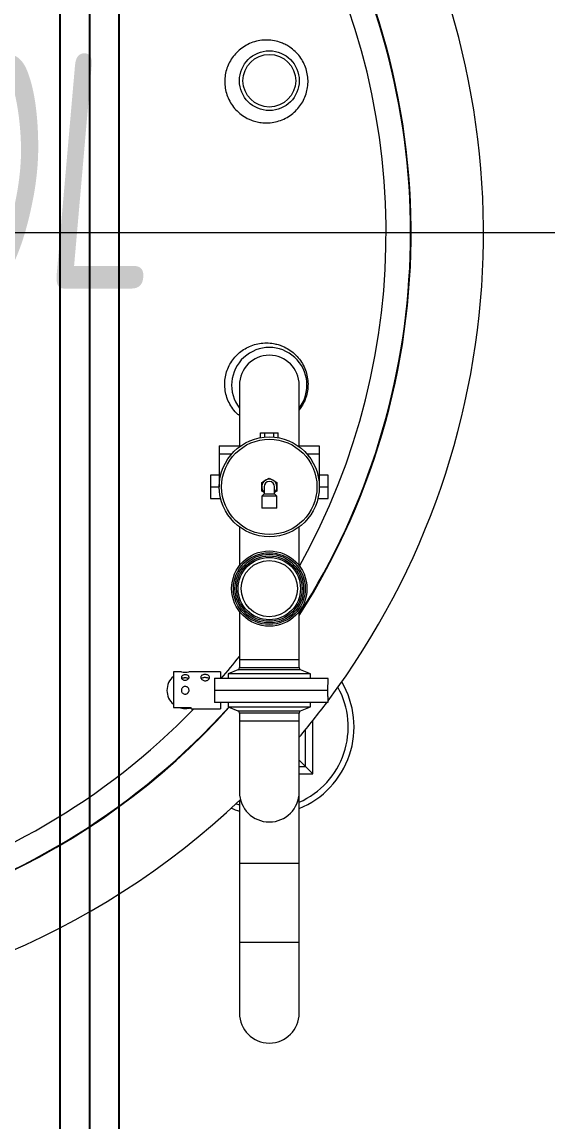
# Model space of a CAD drawing. Extents: x -681219 to -550379, y -242630 to -158199.
# Drawn here: x -641133 to -640680, y -224370 to -223435 of the extents above; entities that cross this region are included whole.
import ezdxf
from ezdxf.lldxf.tags import DXFTag

# ---------------------------------------------------------------- set-up
doc = ezdxf.new("R2010")
doc.units = 0
doc.header["$LTSCALE"] = 1000
doc.layers.get('0').update_dxf_attribs({"linetype": 'CONTINUOUS'})
doc.layers.add('DOTE_给水', color=5, linetype='CONTINUOUS')
doc.layers.add('PIPE-给水', color=3, linetype='CONTINUOUS')
doc.layers.add('famsun', color=7, linetype='CONTINUOUS', lineweight=0)
doc.layers.add('text1', color=7, linetype='CONTINUOUS', lineweight=0)
doc.styles.add('ISOCP', font='isocp.shx', dxfattribs={"bigfont": 'gbcbig.shx'})
tags = doc.linetypes.add('CENTER2', pattern=[28.575, 19.05, -3.175, 3.175, -3.175]).pattern_tags.tags
tags[10:11] = [DXFTag(74, 4), DXFTag(75, 0), DXFTag(340, '0'), DXFTag(46, 0.0), DXFTag(50, 0.0), DXFTag(44, 0.0), DXFTag(45, 0.0)]
tags[8:9] = [DXFTag(74, 4), DXFTag(75, 0), DXFTag(340, '0'), DXFTag(46, 0.0), DXFTag(50, 0.0), DXFTag(44, 0.0), DXFTag(45, 0.0)]
tags[6:7] = [DXFTag(74, 4), DXFTag(75, 0), DXFTag(340, '0'), DXFTag(46, 0.0), DXFTag(50, 0.0), DXFTag(44, 0.0), DXFTag(45, 0.0)]
tags[4:5] = [DXFTag(74, 4), DXFTag(75, 0), DXFTag(340, '0'), DXFTag(46, 0.0), DXFTag(50, 0.0), DXFTag(44, 0.0), DXFTag(45, 0.0)]

# ---------------------------------------------------------------- blocks, each defined once
blk = doc.blocks.new('Oil tank 1000l-V')
at = {"color": 8, "linetype": 'CENTER2'}
blk.add_line((725.77, 0), (-1057.68, 0), dxfattribs=at)
for p, q in [((457.56, -129.41), (457.56, -180.91)), ((508.36, -180.91), (508.36, -129.41)), ((475.46, -169.91), (479.21, -169.91)), ((475.46, -174.08), (475.46, -169.91)), ((479.21, -173.58), (479.21, -169.91)), ((479.21, -169.91), (486.72, -169.91)), ((486.72, -169.91), (490.47, -169.91)), ((486.72, -173.58), (486.72, -169.91)), ((490.47, -174.08), (490.47, -169.91)), ((440.46, -180.91), (458.85, -180.91)), ((440.46, -180.91), (440.46, -187.91)), ((507.07, -180.91), (525.46, -180.91)), ((525.46, -180.91), (525.46, -187.91)), ((440.46, -187.91), (440.46, -215.91)), ((440.46, -187.91), (450.99, -187.91)), ((514.94, -187.91), (525.46, -187.91)), ((525.46, -187.91), (525.46, -215.91)), ((432.96, -205.91), (432.96, -215.91)), ((440.46, -205.91), (432.96, -205.91)), ((476.46, -212.16), (479.71, -210.28)), ((476.46, -215.91), (476.46, -212.16)), ((479.71, -210.28), (482.96, -208.4)), ((482.96, -208.4), (486.21, -210.28)), ((486.21, -210.28), (489.46, -212.16)), ((489.46, -212.16), (489.46, -215.91)), ((532.96, -205.91), (525.46, -205.91)), ((532.96, -215.91), (532.96, -205.91)), ((432.96, -215.91), (432.96, -225.91)), ((432.96, -215.91), (440.46, -215.91)), ((476.46, -219.66), (476.46, -215.91)), ((478.46, -220.82), (476.46, -219.66)), ((478.46, -221.91), (476.46, -223.91)), ((476.46, -223.91), (476.46, -233.91)), ((489.46, -223.91), (476.46, -223.91)), ((478.46, -215.91), (478.46, -221.91)), ((478.46, -221.91), (487.46, -221.91)), ((487.46, -221.91), (487.46, -215.91)), ((489.46, -219.66), (487.46, -220.82)), ((489.46, -223.91), (487.46, -221.91)), ((489.46, -215.91), (489.46, -219.66)), ((489.46, -233.91), (489.46, -223.91)), ((525.46, -215.91), (532.96, -215.91)), ((532.96, -225.91), (532.96, -215.91)), ((432.96, -225.91), (441.66, -225.91)), ((524.27, -225.91), (532.96, -225.91)), ((489.46, -233.91), (476.46, -233.91)), ((457.56, -249.98), (457.56, -282.95)), ((508.36, -282.95), (508.36, -249.98)), ((457.56, -321.87), (457.56, -362.91)), ((508.36, -362.91), (508.36, -321.87)), ((457.56, -362.91), (457.56, -369.58)), ((482.96, -362.91), (457.56, -362.91)), ((508.36, -362.91), (457.56, -362.91)), ((508.36, -362.91), (482.96, -362.91)), ((508.36, -369.58), (508.36, -362.91)), ((408.21, -373.21), (401.46, -373.21)), ((401.46, -373.21), (401.46, -403.42)), ((441.46, -373.21), (414.67, -373.21)), ((441.46, -373.21), (441.46, -378.66)), ((456.33, -371.42), (447.96, -374.91)), ((482.96, -371.42), (456.33, -371.42)), ((457.56, -369.58), (482.96, -369.58)), ((482.96, -369.58), (508.36, -369.58)), ((509.59, -371.42), (482.96, -371.42)), ((517.96, -374.91), (509.59, -371.42)), ((436.46, -378.66), (441.46, -378.66)), ((436.46, -378.66), (436.46, -378.91)), ((436.46, -378.91), (436.46, -388.91)), ((532.96, -378.91), (436.46, -378.91)), ((447.96, -374.91), (447.96, -378.91)), ((482.96, -374.91), (447.96, -374.91)), ((517.96, -374.91), (482.96, -374.91)), ((517.96, -378.91), (517.96, -374.91)), ((532.96, -382.74), (532.96, -378.91)), ((436.46, -388.91), (436.46, -398.91)), ((532.57, -388.91), (436.46, -388.91)), ((436.46, -398.91), (436.46, -399.16)), ((436.46, -398.91), (532.96, -398.91)), ((441.46, -399.16), (436.46, -399.16)), ((441.46, -399.16), (441.46, -404.61)), ((447.96, -398.91), (447.96, -402.91)), ((517.96, -402.91), (517.96, -398.91)), ((532.96, -398.91), (532.96, -395.08)), ((401.46, -403.42), (416.46, -403.42)), ((416.46, -404.61), (416.46, -403.42)), ((416.46, -404.61), (441.46, -404.61)), ((447.96, -402.91), (456.33, -406.4)), ((447.96, -402.91), (517.96, -402.91)), ((456.33, -406.4), (509.59, -406.4)), ((457.56, -408.24), (457.56, -414.91)), ((508.36, -408.24), (457.56, -408.24)), ((508.36, -414.91), (508.36, -408.24)), ((509.59, -406.4), (517.96, -402.91)), ((457.56, -414.91), (457.56, -475.41)), ((457.56, -414.91), (508.36, -414.91)), ((508.36, -475.41), (508.36, -414.91)), ((520, -460), (520, -414.52)), ((513.6, -453.6), (513.6, -422.42)), ((508.36, -448.36), (513.6, -453.6)), ((508.36, -453.6), (513.6, -453.6)), ((513.6, -453.6), (520, -460)), ((520, -460), (513.6, -453.6)), ((508.36, -460), (520, -460)), ((508.36, -535.91), (508.36, -475.41)), ((457.56, -482.56), (457.56, -535.91)), ((457.56, -535.91), (457.56, -602.91)), ((457.56, -535.91), (508.36, -535.91)), ((508.36, -602.91), (508.36, -535.91)), ((457.56, -602.91), (457.56, -663.41)), ((457.56, -602.91), (508.36, -602.91)), ((508.36, -663.41), (508.36, -602.91))]:
    blk.add_line(p, q)
at = {"flags": 128}
blk.add_lwpolyline([(454.69, -485.26), (455.99, -485.75), (457.56, -486.31)], dxfattribs=at)
for centre, radius in [((482.96, 129.41), 25.4), ((482.96, 129.41), 22.4), ((482.96, -215.91), 42.5), ((482.96, -215.91), 40.5), ((482.96, -302.41), 32), ((482.96, -302.41), 30.5), ((482.96, -302.41), 29.18), ((482.96, -302.41), 27.82), ((482.96, -302.41), 26.5), ((482.96, -302.41), 23.9)]:
    blk.add_circle(centre, radius)
for centre, radius, start, end in [((0, 0), 665, 323.2686, 173.20578), ((0, 0), 603.52, 327.38732, 171.96102), ((0, 0), 603, 327.46427, 90), ((0, 0), 582.25, 330.881, 90), ((482.96, -129.41), 32, 322.53735, 217.46265), ((0, 0), 603, 190.56881, 318.04763), ((0, 0), 582.25, 190.71521, 315.97991), ((482.96, -129.41), 25.4, 0, 180), ((482.96, -215.91), 6.5, 0, 226.18694), ((482.96, -215.91), 4.5, 90, 180), ((482.96, -215.91), 4.5, 0, 90), ((482.96, -215.91), 6.5, 313.81306, 0), ((0, 0), 582.25, 319.40023, 321.80002), ((411.46, -357.69), 15.86, 258.1738, 281.67131), ((455.56, -369.58), 2, 292.61986, 0), ((510.36, -369.58), 2, 180, 247.38014), ((411.46, -388.91), 15.5, 130.17777, 229.82223), ((480, -420), 75, 292.22051, 30.66544), ((480, -420), 70, 293.90269, 28.82437), ((0, 0), 665, 319.85858, 323.13985), ((0, 0), 603.52, 270, 318.06487), ((411.46, -388.91), 15.5, 249.39318, 270), ((411.46, -388.91), 15.5, 270, 288.81906), ((455.56, -408.24), 2, 0, 67.38014), ((510.36, -408.24), 2, 112.61986, 180), ((482.96, -475.41), 25.4, 180, 0), ((0, 0), 665, 270, 313.57371), ((480, -420), 75, 246.96271, 252.59277), ((482.96, -663.41), 25.4, 180, 0)]:
    blk.add_arc(centre, radius, start, end)
for points, knots in [([(467.18, 96.06), (466.19, 96.49), (463.33, 97.73), (458.95, 100.52), (454.4, 104.59), (450.67, 109.37), (447.84, 114.59), (445.96, 120.16), (445.03, 125.86), (445.05, 131.61), (445.99, 137.25), (447.84, 142.67), (450.55, 147.78), (454.1, 152.39), (458.42, 156.45), (463.41, 159.75), (468.97, 162.21), (474.92, 163.7), (481.09, 164.15), (487.27, 163.51), (492.59, 162.01), (496.98, 160.04), (500.98, 157.65), (505.08, 154.33), (508.98, 149.96), (512.09, 144.97), (514.35, 139.55), (515.64, 133.85), (516.01, 128.06), (515.4, 122.32), (513.88, 116.74), (511.45, 111.49), (508.19, 106.64), (504.14, 102.4), (499.39, 98.82), (494.06, 96.07), (488.27, 94.22), (482.19, 93.39), (476.55, 93.59), (471.51, 94.51), (468.63, 95.54), (467.18, 96.06)], [0, 0, 0, 0, 0.014754, 0.042367, 0.069974, 0.096533, 0.123088, 0.14872, 0.174353, 0.199661, 0.224972, 0.250676, 0.276384, 0.302988, 0.329595, 0.357188, 0.384782, 0.413008, 0.441232, 0.469454, 0.497672, 0.516103, 0.534534, 0.560566, 0.586594, 0.612621, 0.638646, 0.664303, 0.68996, 0.715549, 0.74114, 0.767138, 0.793141, 0.819891, 0.846645, 0.874238, 0.901834, 0.930032, 0.958229, 0.979115, 1, 1, 1, 1]), ([(457.56, -155.35), (456.69, -154.63), (454.22, -152.59), (450.98, -148.4), (447.96, -143.01), (445.96, -137.22), (445.01, -131.23), (445.07, -125.28), (446.13, -119.49), (448.09, -114.05), (450.9, -109.04), (454.46, -104.55), (458.71, -100.72), (463.56, -97.57), (468.89, -95.26), (474.63, -93.81), (480.58, -93.35), (485.9, -93.82), (490.43, -94.89), (494.82, -96.44), (499.6, -98.95), (504.46, -102.66), (508.62, -107.18), (511.95, -112.33), (514.31, -117.98), (515.68, -123.86), (515.99, -129.85), (515.34, -135.72), (513.69, -141.34), (511.4, -146.31), (509.31, -149.11), (508.36, -150.37)], [0, 0, 0, 0, 0.02103, 0.059199, 0.096564, 0.133921, 0.169874, 0.205822, 0.240496, 0.275171, 0.309357, 0.343548, 0.378223, 0.412904, 0.448772, 0.484646, 0.521859, 0.559075, 0.583609, 0.608143, 0.645647, 0.683146, 0.720638, 0.758123, 0.794755, 0.83138, 0.86684, 0.902297, 0.936982, 0.971667, 1, 1, 1, 1]), ([(411.46, -375.75), (411.82, -375.77), (412.55, -375.81), (413.51, -376.12), (414.25, -376.61), (414.69, -377.27), (414.76, -378.05), (414.46, -378.84), (413.84, -379.55), (412.95, -380.1), (411.89, -380.38), (410.78, -380.34), (409.76, -380), (408.93, -379.41), (408.36, -378.66), (408.15, -377.86), (408.31, -377.11), (408.81, -376.49), (409.61, -376.04), (410.54, -375.79), (411.19, -375.76), (411.46, -375.75)], [0, 0, 0, 0, 0.052901, 0.105775, 0.159366, 0.213449, 0.266764, 0.319273, 0.372142, 0.425994, 0.479966, 0.532948, 0.585389, 0.638565, 0.692614, 0.746327, 0.799042, 0.851629, 0.905126, 0.959222, 1, 1, 1, 1]), ([(408.69, -379), (408.72, -378.95), (408.91, -378.69), (409.55, -378.38), (410.48, -378.12), (411.16, -378.09), (411.46, -378.08)], [0, 0, 0, 0, 0.080947, 0.401923, 0.729355, 1, 1, 1, 1]), ([(411.46, -378.08), (411.82, -378.09), (412.54, -378.13), (413.48, -378.43), (414.07, -378.72), (414.23, -378.97), (414.25, -379)], [0, 0, 0, 0, 0.315237, 0.630212, 0.95196, 1, 1, 1, 1]), ([(428.46, -380.78), (428.05, -380.75), (427.22, -380.67), (426.11, -380.13), (425.25, -379.36), (424.75, -378.44), (424.66, -377.53), (425, -376.73), (425.7, -376.09), (426.72, -375.66), (427.95, -375.46), (429.22, -375.48), (430.39, -375.72), (431.36, -376.18), (432.02, -376.85), (432.28, -377.7), (432.11, -378.61), (431.56, -379.5), (430.65, -380.24), (429.57, -380.7), (428.8, -380.76), (428.46, -380.78)], [0, 0, 0, 0, 0.052639, 0.10524, 0.158795, 0.213014, 0.266218, 0.318354, 0.37094, 0.424824, 0.478914, 0.531692, 0.583711, 0.636679, 0.690836, 0.744596, 0.797031, 0.849241, 0.902615, 0.95685, 1, 1, 1, 1]), ([(425.12, -378.99), (425.29, -378.8), (425.68, -378.39), (426.67, -378.01), (427.88, -377.81), (429.15, -377.82), (430.31, -378.03), (431.26, -378.4), (431.63, -378.81), (431.8, -379)], [0, 0, 0, 0, 0.128232, 0.280083, 0.433318, 0.580822, 0.72455, 0.872176, 1, 1, 1, 1]), ([(532.95, -395.08), (532.96, -395.1), (532.97, -395.19), (532.9, -394.62), (532.77, -393.43), (532.64, -391.68), (532.58, -390.08), (532.57, -388.45), (532.6, -386.81), (532.72, -384.94), (532.86, -383.54), (532.95, -382.74), (532.95, -382.74), (532.95, -382.74)], [0, 0, 0, 0, 0.035847, 0.14234, 0.249126, 0.35664, 0.464191, 0.500227, 0.607026, 0.713804, 0.821109, 0.928762, 1, 1, 1, 1]), ([(411.46, -385.66), (411.82, -385.69), (412.55, -385.76), (413.51, -386.31), (414.25, -387.12), (414.69, -388.15), (414.76, -389.25), (414.46, -390.31), (413.84, -391.21), (412.95, -391.87), (411.89, -392.19), (410.78, -392.15), (409.76, -391.75), (408.93, -391.04), (408.36, -390.08), (408.15, -388.99), (408.31, -387.9), (408.81, -386.93), (409.61, -386.17), (410.54, -385.73), (411.19, -385.68), (411.46, -385.66)], [0, 0, 0, 0, 0.052901, 0.105775, 0.159366, 0.213449, 0.266764, 0.319273, 0.372142, 0.425994, 0.479966, 0.532948, 0.585389, 0.638565, 0.692614, 0.746327, 0.799042, 0.851629, 0.905126, 0.959222, 1, 1, 1, 1])]:
    blk.add_open_spline(points, degree=3, knots=knots)

msp = doc.modelspace()

# ---------------------------------------------------------------- linework, layer by layer
at = {"layer": 'DOTE_给水', "color": 3}
msp.add_line((-641075.8576, -222478.5339), (-641075.8576, -229877.2229), dxfattribs=at)
at = {"layer": 'PIPE-给水', "color": 3}
for p, q in [((-641100.8576, -222478.5339), (-641100.8576, -229877.2229)), ((-641050.8576, -222478.5339), (-641050.8576, -229877.2229))]:
    msp.add_line(p, q, dxfattribs=at)

# ---------------------------------------------------------------- block references
at = {"layer": 'famsun', "color": 2}
msp.add_blockref('Oil tank 1000l-V', (-641405.8556, -223613.9565), dxfattribs=at)

# ---------------------------------------------------------------- texts
at = {"layer": 'text1', "ltscale": 20, "insert": (-641021.0984, -223127.8596), "char_height": 200, "attachment_point": 3, "style": 'ISOCP'}
msp.add_mtext_dynamic_manual_height_columns('{\\Fgbenor,-gbcbig|c134;\\Q5;\\W0.8;\\C6;Oil Tank\\P1000L}', width=16722.717465, gutter_width=355537.5, heights=[0], dxfattribs=at)

doc.saveas('drawing.dxf')
